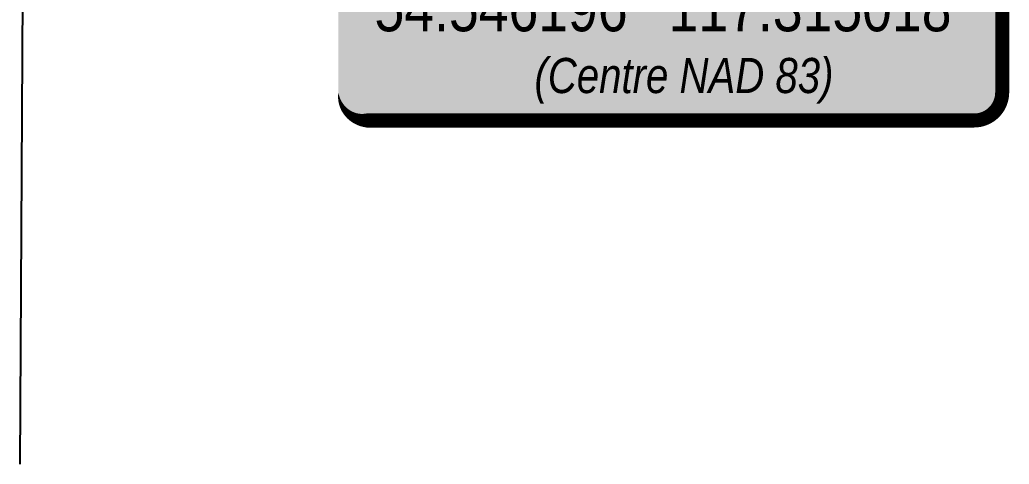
# Model space of a CAD drawing. Extents: x 456630 to 490274, y 6043290 to 6049977.
# Drawn here: x 479557.7 to 479769.3, y 6044130.9 to 6044225.8 of the extents above; entities that cross this region are included whole.
import ezdxf

# ---------------------------------------------------------------- set-up
doc = ezdxf.new("R2010")
doc.units = 0
doc.header["$LTSCALE"] = 5
doc.linetypes.add('foc-QUARTERLINE', pattern=[33, 25, -3, 2, -3])
doc.layers.add('L-QSEC', color=8, linetype='foc-QUARTERLINE')
doc.styles.add('80', font='ARIALN.TTF', dxfattribs={"height": 10})
doc.styles.add('80L', font='ARIALN.TTF', dxfattribs={"height": 10})

# ---------------------------------------------------------------- blocks, each defined once
blk = doc.blocks.new('WaterCoords')
h = blk.add_hatch(color=255)
edge = h.paths.add_edge_path()
edge.add_line((-64.5, -24.8), (65.5, -24.8))
edge.add_arc((65.5, -18.8), 6, 270, 360)
edge.add_line((71.5, -18.8), (71.5, 17.7))
edge.add_arc((65.5, 17.7), 6, 0, 90)
edge.add_line((65.5, 23.7), (-64.5, 23.7))
edge.add_arc((-64.5, 17.7), 6, 90, 180)
edge.add_line((-70.5, 17.7), (-70.5, -18.8))
edge.add_arc((-64.5, -18.8), 6, 180, 270)
at = {"color": 170, "flags": 128}
blk.add_lwpolyline([(-64.5, -24.8, 3, 3, 0), (65.5, -24.8, 3, 3, 0.414214), (71.5, -18.8, 3, 3, 0), (71.5, 17.7, 3, 0, 0.414214), (65.5, 23.7, 0, 0, 0), (-64.5, 23.7, 0, 0, 0.414214), (-70.5, 17.7, 0, 0, 0), (-70.5, -18.8, 0, 3, 0.414214)], format="xyseb", close=True, dxfattribs=at)
at = {"color": 170, "insert": (-35.33, -11.44), "char_height": 7.5, "attachment_point": 1, "style": '80L'}
blk.add_mtext_dynamic_manual_height_columns('\\pi6.7688;{\\fArial Narrow|b0|i1|c0|p34;(Centre NAD 83)}', width=76.2848, gutter_width=45, heights=[0], dxfattribs=at)
at = {"color": 170, "style": '80'}
for tag, p in [('ENTER_TEXT_001', (-25.34, 8.87)), ('ENTER_COORDS_001', (-62.55, -4.93))]:
    blk.add_attdef(tag, p, '', height=10, dxfattribs=at)

msp = doc.modelspace()

# ---------------------------------------------------------------- linework, layer by layer
at = {"layer": 'L-QSEC'}
msp.add_line((479558.241, 6044232.019), (479557.668, 6044130.852), dxfattribs=at)

# ---------------------------------------------------------------- block references
at = {"color": 3}
ref = msp.add_blockref('WaterCoords', (479696.329, 6044229.103), dxfattribs=at)
ref.add_attrib('ENTER_TEXT_001', 'Ephemeral Draw', (479654.777, 6044239.283), dxfattribs={"color": 170, "height": 10, "style": '80'})
ref.add_attrib('ENTER_COORDS_001', '54.546196° 117.315018°', (479633.546, 6044223.368), dxfattribs={"color": 170, "height": 10, "style": '80'})

doc.saveas('drawing.dxf')
